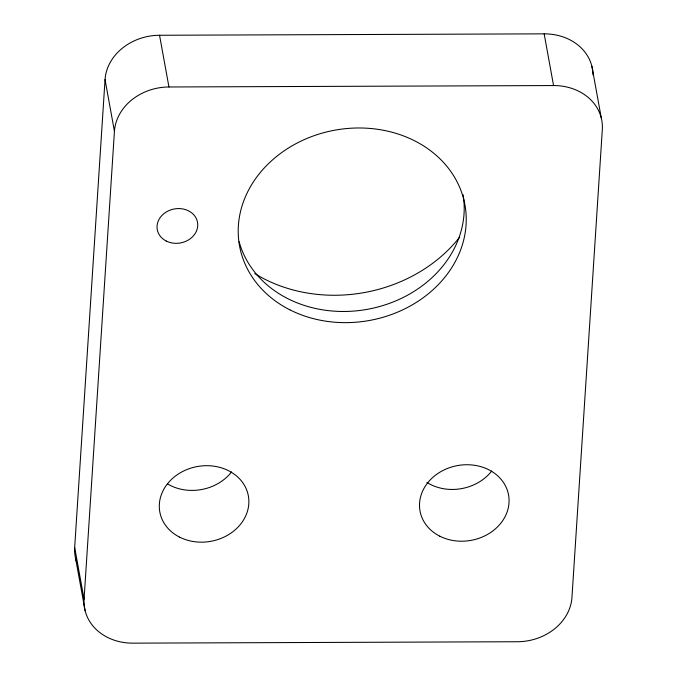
<?xml version="1.0" encoding="UTF-8"?>
<svg xmlns="http://www.w3.org/2000/svg" width="677" height="677" viewBox="0 0 677 677"><rect width="100%" height="100%" fill="white"/><g stroke="black" fill="none" stroke-linecap="round" stroke-linejoin="round"><path stroke-width="1.02" d="M76.806 562.579A51.951 43.861 -10.3 0 1 74.673 547.49L105.045 79.607A51.951 43.861 -10.3 0 1 159.544 35.263L544.164 33.85A51.951 43.861 -10.3 0 1 593.01 74.919M544.164 33.85L553.558 85.556A51.951 43.861 -10.3 0 1 602.327 129.51L571.955 597.393A51.951 43.861 -10.3 0 1 517.456 641.737L132.836 643.15A51.951 43.861 -10.3 0 1 84.066 599.196L114.438 131.313L105.045 79.607M114.438 131.313A51.951 43.861 -10.3 0 1 168.945 86.978L553.558 85.556M591.91 66.388L601.311 118.094M159.544 35.263L168.945 86.978M74.673 547.49L84.066 599.196M75.689 558.906L85.09 610.612M231.576 471.92A44.995 37.997 -10.3 0 1 167.557 483.937M491.781 470.964A44.995 37.997 -10.3 0 1 426.925 482.456M459.675 237.178A143.177 120.887 -10.3 0 1 254.764 273.576M463.076 194.722A114.54 96.709 -10.3 0 1 371.072 308.602A114.54 96.709 -10.3 0 1 239.108 241.689M289.832 309.812A114.54 96.709 -10.3 0 0 466.064 224.891A114.54 96.709 -10.3 0 0 300.774 141.231A114.54 96.709 -10.3 0 0 289.832 309.812M179.566 537.123A44.995 37.997 -10.3 0 0 248.806 503.764A44.995 37.997 -10.3 0 0 183.865 470.896A44.995 37.997 -10.3 0 0 179.566 537.123M439.771 536.167A44.995 37.997 -10.3 0 0 509.011 502.808A44.995 37.997 -10.3 0 0 444.07 469.94A44.995 37.997 -10.3 0 0 439.771 536.167M166.254 241.046A20.454 17.272 -10.3 0 0 197.726 225.881A20.454 17.272 -10.3 0 0 168.209 210.936A20.454 17.272 -10.3 0 0 166.254 241.046"/></g></svg>
